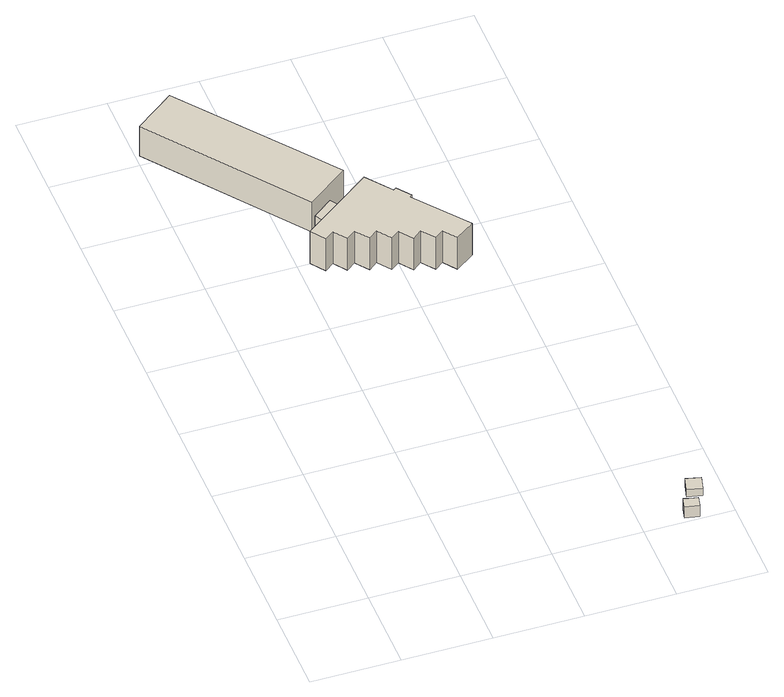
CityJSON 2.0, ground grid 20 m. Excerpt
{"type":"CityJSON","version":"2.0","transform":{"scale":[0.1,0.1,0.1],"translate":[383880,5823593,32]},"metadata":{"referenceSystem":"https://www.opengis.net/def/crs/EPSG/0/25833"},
"CityObjects":{
"building1":{"type":"Building","attributes":{"Gemeindeschluessel":"11000012","BezugspunktDach":"2200","function":"31001_2120","measuredHeight":8.17,"storeysAboveGround":2},"address":[{"country":"Germany","locality":"Berlin","thoroughfareNumber":"1 (10)","thoroughfareName":"Flughafen Tegel"}],"geometry":[{"type":"Solid","lod":"1","boundaries":[[[[0,1,2,3]],[[4,5,6,7]],[[4,7,3,2]],[[5,4,2,1]],[[6,5,1,0]],[[7,6,0,3]]]]}]},
"building2":{"type":"Building","attributes":{"Gemeindeschluessel":"11000012","BezugspunktDach":"2200","function":"51009_1610","measuredHeight":8.69,"storeysAboveGround":0},"address":[{"country":"Germany","locality":"Berlin"}],"geometry":[{"type":"Solid","lod":"1","boundaries":[[[[8,9,10,11]],[[12,13,14,15]],[[12,15,11,10]],[[13,12,10,9]],[[14,13,9,8]],[[15,14,8,11]]]]}]},
"building3":{"type":"Building","attributes":{"Gemeindeschluessel":"11000012","BezugspunktDach":"2200","function":"31001_2120","measuredHeight":8.75,"storeysAboveGround":2},"address":[{"country":"Germany","locality":"Berlin","thoroughfareNumber":"1 (9)","thoroughfareName":"Flughafen Tegel"}],"geometry":[{"type":"Solid","lod":"1","boundaries":[[[[16,17,18,19,20,21,22,23,24,25,26,27,28,29,30,31,32,33,34,35,36,37]],[[38,39,40,41,42,43,44,45,46,47,48,49,50,51,52,53,54,55,56,57,58,59]],[[38,59,37,36]],[[39,38,36,35]],[[40,39,35,34]],[[41,40,34,33]],[[42,41,33,32]],[[43,42,32,31]],[[44,43,31,30]],[[45,44,30,29]],[[46,45,29,28]],[[47,46,28,27]],[[48,47,27,26]],[[49,48,26,25]],[[50,49,25,24]],[[51,50,24,23]],[[52,51,23,22]],[[53,52,22,21]],[[54,53,21,20]],[[55,54,20,19]],[[56,55,19,18]],[[57,56,18,17]],[[58,57,17,16]],[[59,58,16,37]]]]}]},
"building4":{"type":"Building","attributes":{"Gemeindeschluessel":"11000012","BezugspunktDach":"2200","function":"51009_1610","measuredHeight":3.15,"storeysAboveGround":0},"address":[{"country":"Germany","locality":"Berlin"}],"geometry":[{"type":"Solid","lod":"1","boundaries":[[[[60,61,62,63,64]],[[65,66,67,68,69]],[[65,69,64,63]],[[66,65,63,62]],[[67,66,62,61]],[[68,67,61,60]],[[69,68,60,64]]]]}]},
"building5":{"type":"Building","attributes":{"Gemeindeschluessel":"11000012","BezugspunktDach":"2200","function":"51009_1610","measuredHeight":2.63,"storeysAboveGround":0},"address":[{"country":"Germany","locality":"Berlin"}],"geometry":[{"type":"Solid","lod":"1","boundaries":[[[[70,71,72,73]],[[74,75,76,77]],[[74,77,73,72]],[[75,74,72,71]],[[76,75,71,70]],[[77,76,70,73]]]]}]}
},
"vertices":[
[264,1090,91],[358,1161,91],[98,1496,91],[8,1428,91],[98,1496,9],[358,1161,9],[264,1090,9],[8,1428,9],
[265,1028,96],[311,1062,96],[299,1079,96],[254,1044,96],[299,1079,10],[311,1062,10],[265,1028,10],[254,1044,10],
[251,967,99],[272,983,99],[293,954,99],[314,970,99],[337,940,99],[357,956,99],[380,925,99],[399,940,99],[422,909,99],[442,926,99],[465,896,99],[485,911,99],[507,881,99],[550,912,99],[457,1031,99],[462,1035,99],[438,1066,99],[432,1062,99],[388,1119,99],[311,1062,99],[265,1028,99],[227,1000,99],[265,1028,11],[311,1062,11],[388,1119,11],[432,1062,11],[438,1066,11],[462,1035,11],[457,1031,11],[550,912,11],[507,881,11],[485,911,11],[465,896,11],[442,926,11],[422,909,11],[399,940,11],[380,925,11],[357,956,11],[337,940,11],[314,970,11],[293,954,11],[272,983,11],[251,967,11],[227,1000,11],
[724,5,41],[729,29,41],[710,33,41],[698,37,41],[692,12,41],[698,37,10],[710,33,10],[729,29,10],[724,5,10],[692,12,10],
[751,63,30],[759,96,30],[726,104,30],[718,71,30],[726,104,10],[759,96,10],[751,63,10],[718,71,10]
]}
